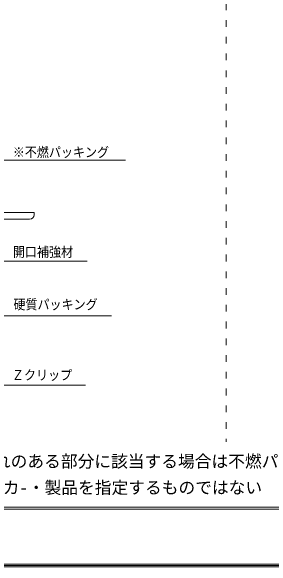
# Model space of a CAD drawing. Units: millimetres, scale not verified. Extents: x -1209 to 1209, y -852 to 852.
# Drawn here: x -294.7 to -60.9, y -852.4 to -354.8 of the extents above; entities that cross this region are included whole.
import ezdxf
from ezdxf.enums import TextEntityAlignment as Align

# ---------------------------------------------------------------- set-up
doc = ezdxf.new("R2010")
doc.units = ezdxf.units.MM
doc.header["$LTSCALE"] = 3
doc.linetypes.add('USER2', pattern=[5, 2, -3])
for name, color, linetype, lineweight in [('0-1_0-0WAKU', 7, 'Continuous', 18), ('0-3_0-2SUNPO', 7, 'Continuous', 18), ('0-4_0-3STEEL', 6, 'Continuous', 18)]:
    doc.layers.add(name, color=color, linetype=linetype, lineweight=lineweight)
doc.styles.add('ＭＳ ゴシック', font='')
doc.styles.get('ＭＳ ゴシック').set_extended_font_data('MS Gothic')

msp = doc.modelspace()

# ---------------------------------------------------------------- linework, layer by layer
at = {"layer": '0-1_0-0WAKU', "linetype": 'USER2'}
msp.add_line((-102, -17.85), (-102, -740.31), dxfattribs=at)
at = {"layer": '0-1_0-0WAKU'}
for p, q in [((-1207, -799), (1207, -799)), ((-1207, -800.7), (1207, -800.7)), ((1207, -850), (-1207, -850)), ((-1209.414, -852.414), (1209.414, -852.414)), ((1208.207, -851.207), (-1208.207, -851.207))]:
    msp.add_line(p, q, dxfattribs=at)
at = {"layer": '0-3_0-2SUNPO'}
for p, q in [((-323.683, -488.164), (-192.245, -488.164)), ((-312.573, -578.768), (-226.5, -578.768)), ((-312.955, -627.729), (-204.633, -627.729)), ((-328.688, -689.718), (-227.9, -689.718))]:
    msp.add_line(p, q, dxfattribs=at)
at = {"layer": '0-4_0-3STEEL'}
for p, q in [((-274.052, -535.174), (-339.05, -535.174)), ((-274.052, -535.174), (-274.052, -537.174)), ((-278.051, -541.174), (-324.551, -541.174))]:
    msp.add_line(p, q, dxfattribs=at)
msp.add_arc((-278.051, -537.174), 4, 270, 0, dxfattribs=at)

# ---------------------------------------------------------------- texts
at = {"layer": '0-3_0-2SUNPO', "style": 'ＭＳ ゴシック', "width": 0.9}
for s, p in [('※不燃パッキング', (-293.194, -488.165)), ('開口補強材', (-293.099, -577.439)), ('硬質パッキング', (-292.602, -624.488)), ('Ｚクリップ', (-293.927, -687.691))]:
    msp.add_text(s, height=8.791, dxfattribs=at).set_placement(p, align=Align.BOTTOM_LEFT)
at = {"layer": '0-3_0-2SUNPO', "style": 'ＭＳ ゴシック'}
for s, p in [('※サッシとの取り合い目地は延焼のおそれのある部分に該当する場合は不燃パッキングを必要とする', (-580.176, -766.69)), ('※笠木・サッシは参考例であり特定のメ-カ-・製品を指定するものではない', (-579.727, -790.197))]:
    msp.add_text(s, height=11, dxfattribs=at).set_placement(p, align=Align.BOTTOM_LEFT)

doc.saveas('drawing.dxf')
